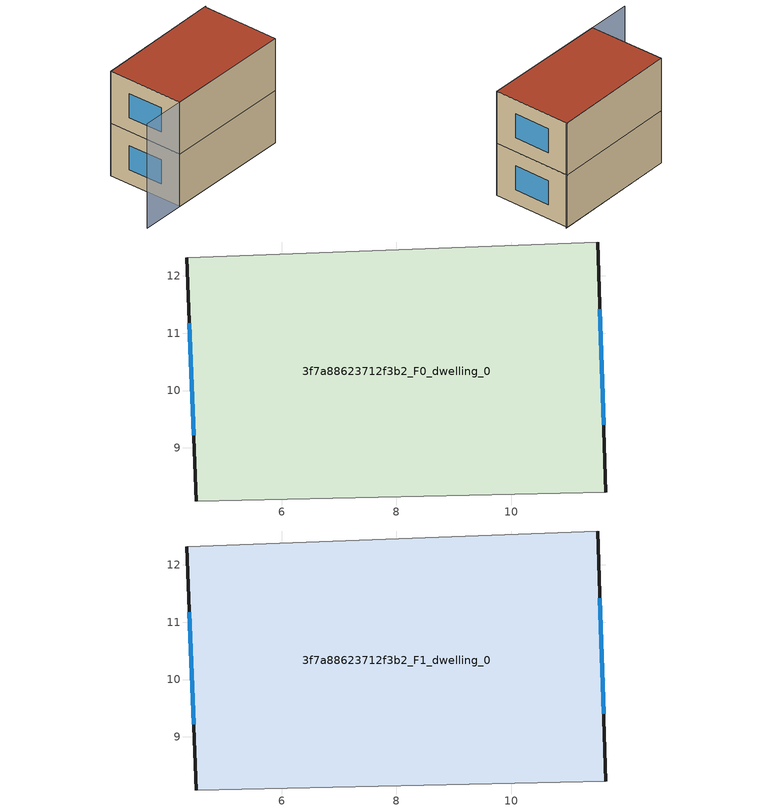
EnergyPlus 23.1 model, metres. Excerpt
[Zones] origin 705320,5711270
3f7a88623712f3b2_F0_dwelling_0
 floor ground (EU_floor_Construction): 11.51,12.59 11.65,8.23 4.51,8.08 4.35,12.31 z0
 wall outside (EU_wall_Construction): 4.35,12.31 4.51,8.08 / 11.65,8.23 11.51,12.59 z0:3
 wall adiabatic (EU_wall_Construction): 11.51,12.59 4.35,12.31 / 4.51,8.08 11.65,8.23 z0:3
 window (EU_Window_Construction): 4.39,11.17 4.47,9.22 / 11.61,9.41 11.54,11.41 z0.81:2.19
3f7a88623712f3b2_F1_dwelling_0
 floor to 3f7a88623712f3b2_F0_dwelling_0 (EU_floor_Construction): 11.5,12.59 11.65,8.23 4.51,8.08 4.35,12.31 z3
 wall outside (EU_wall_Construction): 4.35,12.31 4.51,8.08 / 11.65,8.23 11.51,12.59 z3:6
 wall adiabatic (EU_wall_Construction): 11.51,12.59 4.35,12.31 / 4.51,8.08 11.65,8.23 z3:6
 window (EU_Window_Construction): 4.39,11.17 4.47,9.22 / 11.61,9.41 11.54,11.41 z3.81:5.19
 roof outside (EU_roof_Construction): 11.65,8.23 11.51,12.59 4.35,12.31 4.51,8.08 z6
shading: 2.07,8.03 11.65,8.23 / 11.58,12.59 4.35,12.31 z0:6
[Building]
EU S2 Campaign: North Axis=0; Terrain=City; Solar Distribution=FullExterior
[Site:Location]
London: Latitude=51.5; Longitude=-0.5; Time Zone=0; Elevation=25
[SizingPeriod:WeatherFileDays]
AnnualSizingPeriod: Begin Month=1; Begin Day of Month=1; End Month=12; End Day of Month=31; Day of Week for Start Day=Monday; Use Weather File Daylight Saving Period=No; Use Weather File Rain and Snow Indicators=No
[MATERIAL]
EU_InternalMass_Material: Roughness=MediumRough; Thickness=0.1; Conductivity=1; Density=1800; Specific Heat=900; Thermal Absorptance=0.9; Solar Absorptance=0.7; Visible Absorptance=0.7
[MATERIAL:NOMASS] Roughness=MediumRough; Thermal Absorptance=0.9; Solar Absorptance=0.7; Visible Absorptance=0.7
Name | Thermal Resistance
EU_wall_NoMass | 0.555556
EU_roof_NoMass | 0.510204
EU_floor_NoMass | 1.68919
[WINDOWMATERIAL:SIMPLEGLAZINGSYSTEM]
EU_Window_SimpleGlazing: UFactor=3.96; Solar Heat Gain Coefficient=0.85; Visible Transmittance=0.85
[CONSTRUCTION]
EU_wall_Construction: EU_wall_NoMass
EU_roof_Construction: EU_roof_NoMass
EU_floor_Construction: EU_floor_NoMass
EU_Window_Construction: EU_Window_SimpleGlazing
EU_InternalMass_Construction: EU_InternalMass_Material
[ZONE] Type=1; Multiplier=1; Ceiling Height=autocalculate; Floor Area=autocalculate; Part of Total Floor Area=Yes
Name | Volume
3f7a88623712f3b2_F0_dwelling_0 | 92.2537
3f7a88623712f3b2_F1_dwelling_0 | 92.2559
[INTERNALMASS] Construction=EU_InternalMass_Construction; Surface Area=30.7517
Name | Zone or ZoneList
3f7a88623712f3b2_F0_dwelling_0_EU_InternalMass | 3f7a88623712f3b2_F0_dwelling_0
3f7a88623712f3b2_F1_dwelling_0_EU_InternalMass | 3f7a88623712f3b2_F1_dwelling_0
[OTHEREQUIPMENT] Fuel Type=Electricity; Design Level Calculation Method=Watts/Area; Power per Zone Floor Area=1; Fraction Latent=0; Fraction Radiant=0; Fraction Lost=0; Carbon Dioxide Generation Rate=0; EndUse Subcategory=EU_Step8_InternalGains
Name | Zone or ZoneList or Space or SpaceList | Schedule
EU_Step8_InternalGain_3f7a88623712f3b2_F0_dwelling_0_f000 | 3f7a88623712f3b2_F0_dwelling_0 | EU_Step8_GainSchedule_3f7a88623712f3b2_F0_dwelling_0_f000
EU_Step8_InternalGain_3f7a88623712f3b2_F1_dwelling_0_f000 | 3f7a88623712f3b2_F1_dwelling_0 | EU_Step8_GainSchedule_3f7a88623712f3b2_F1_dwelling_0_f000
[ZONEVENTILATION:DESIGNFLOWRATE] Schedule=EU_AlwaysOn; Design Flow Rate Calculation Method=AirChanges/Hour; Air Changes per Hour=0.48; Ventilation Type=Natural; Fan Pressure Rise=0; Fan Total Efficiency=1; Constant Term Coefficient=1; Temperature Term Coefficient=0; Velocity Term Coefficient=0; Velocity Squared Term Coefficient=0; Minimum Indoor Temperature=-100; Maximum Indoor Temperature=100; Delta Temperature=-100; Minimum Outdoor Temperature=-100; Maximum Outdoor Temperature=100; Maximum Wind Speed=40
Name | Zone or ZoneList or Space or SpaceList
EU_ConstantAir_3f7a88623712f3b2_F0_dwelling_0 | 3f7a88623712f3b2_F0_dwelling_0
EU_ConstantAir_3f7a88623712f3b2_F1_dwelling_0 | 3f7a88623712f3b2_F1_dwelling_0
[HVACTEMPLATE:THERMOSTAT] Constant Heating Setpoint=20; Constant Cooling Setpoint=50
EU_HeatOnly_3f7a88623712f3b2_F0_dwelling_0; EU_HeatOnly_3f7a88623712f3b2_F1_dwelling_0
[HVACTEMPLATE:ZONE:IDEALLOADSAIRSYSTEM] System Availability Schedule=EU_AlwaysOn; Maximum Heating Supply Air Temperature=50; Minimum Cooling Supply Air Temperature=13; Maximum Heating Supply Air Humidity Ratio=0.0156; Minimum Cooling Supply Air Humidity Ratio=0.0077; Heating Limit=NoLimit; Cooling Limit=NoLimit; Heating Availability Schedule=EU_AlwaysOn; Cooling Availability Schedule=EU_CoolingOff; Dehumidification Control Type=ConstantSensibleHeatRatio; Cooling Sensible Heat Ratio=0.7; Dehumidification Setpoint=60; Humidification Control Type=None; Humidification Setpoint=30; Outdoor Air Method=None; Outdoor Air Flow Rate per Person=0.00944; Outdoor Air Flow Rate per Zone Floor Area=0; Outdoor Air Flow Rate per Zone=0; Demand Controlled Ventilation Type=None; Outdoor Air Economizer Type=NoEconomizer; Heat Recovery Type=None; Sensible Heat Recovery Effectiveness=0.7; Latent Heat Recovery Effectiveness=0.65
Name | Template Thermostat
3f7a88623712f3b2_F0_dwelling_0 | EU_HeatOnly_3f7a88623712f3b2_F0_dwelling_0
3f7a88623712f3b2_F1_dwelling_0 | EU_HeatOnly_3f7a88623712f3b2_F1_dwelling_0
[SIZING:ZONE] Zone Cooling Design Supply Air Temperature Input Method=SupplyAirTemperature; Zone Cooling Design Supply Air Temperature=13; Zone Heating Design Supply Air Temperature Input Method=SupplyAirTemperature; Zone Heating Design Supply Air Temperature=50; Zone Cooling Design Supply Air Humidity Ratio=0.008; Zone Heating Design Supply Air Humidity Ratio=0.008; Cooling Design Air Flow Method=DesignDay; Cooling Design Air Flow Rate=0; Cooling Minimum Air Flow per Zone Floor Area=0.000762; Cooling Minimum Air Flow=0; Cooling Minimum Air Flow Fraction=0.2; Heating Design Air Flow Method=DesignDay; Heating Design Air Flow Rate=0; Heating Maximum Air Flow per Zone Floor Area=0.002032; Heating Maximum Air Flow=0.141576; Heating Maximum Air Flow Fraction=0.3; Account for Dedicated Outdoor Air System=No; Dedicated Outdoor Air System Control Strategy=NeutralSupplyAir; Dedicated Outdoor Air Low Setpoint Temperature for Design=autosize; Dedicated Outdoor Air High Setpoint Temperature for Design=autosize; Zone Load Sizing Method=Sensible Load Only No Latent Load; Zone Latent Cooling Design Supply Air Humidity Ratio Input Method=HumidityRatioDifference; Zone Cooling Design Supply Air Humidity Ratio Difference=0.005; Zone Latent Heating Design Supply Air Humidity Ratio Input Method=HumidityRatioDifference; Zone Humidification Design Supply Air Humidity Ratio Difference=0.005
3f7a88623712f3b2_F0_dwelling_0; 3f7a88623712f3b2_F1_dwelling_0
[SCHEDULE:CONSTANT]
Name | Hourly Value
EU_AlwaysOn | 1
EU_CoolingOff | 0
[SCHEDULE:FILE] Column Number=1; Rows to Skip at Top=0; Number of Hours of Data=8760; Column Separator=Comma; Interpolate to Timestep=No; Minutes per Item=60; Adjust Schedule for Daylight Savings=Yes
Name | File
EU_Step8_GainSchedule_3f7a88623712f3b2_F0_dwelling_0_f000 | ../../schedules/3f7a88623712f3b2/3f7a88623712f3b2_F0_dwelling_0_f000_gain.csv
EU_Step8_GainSchedule_3f7a88623712f3b2_F1_dwelling_0_f000 | ../../schedules/3f7a88623712f3b2/3f7a88623712f3b2_F1_dwelling_0_f000_gain.csv
